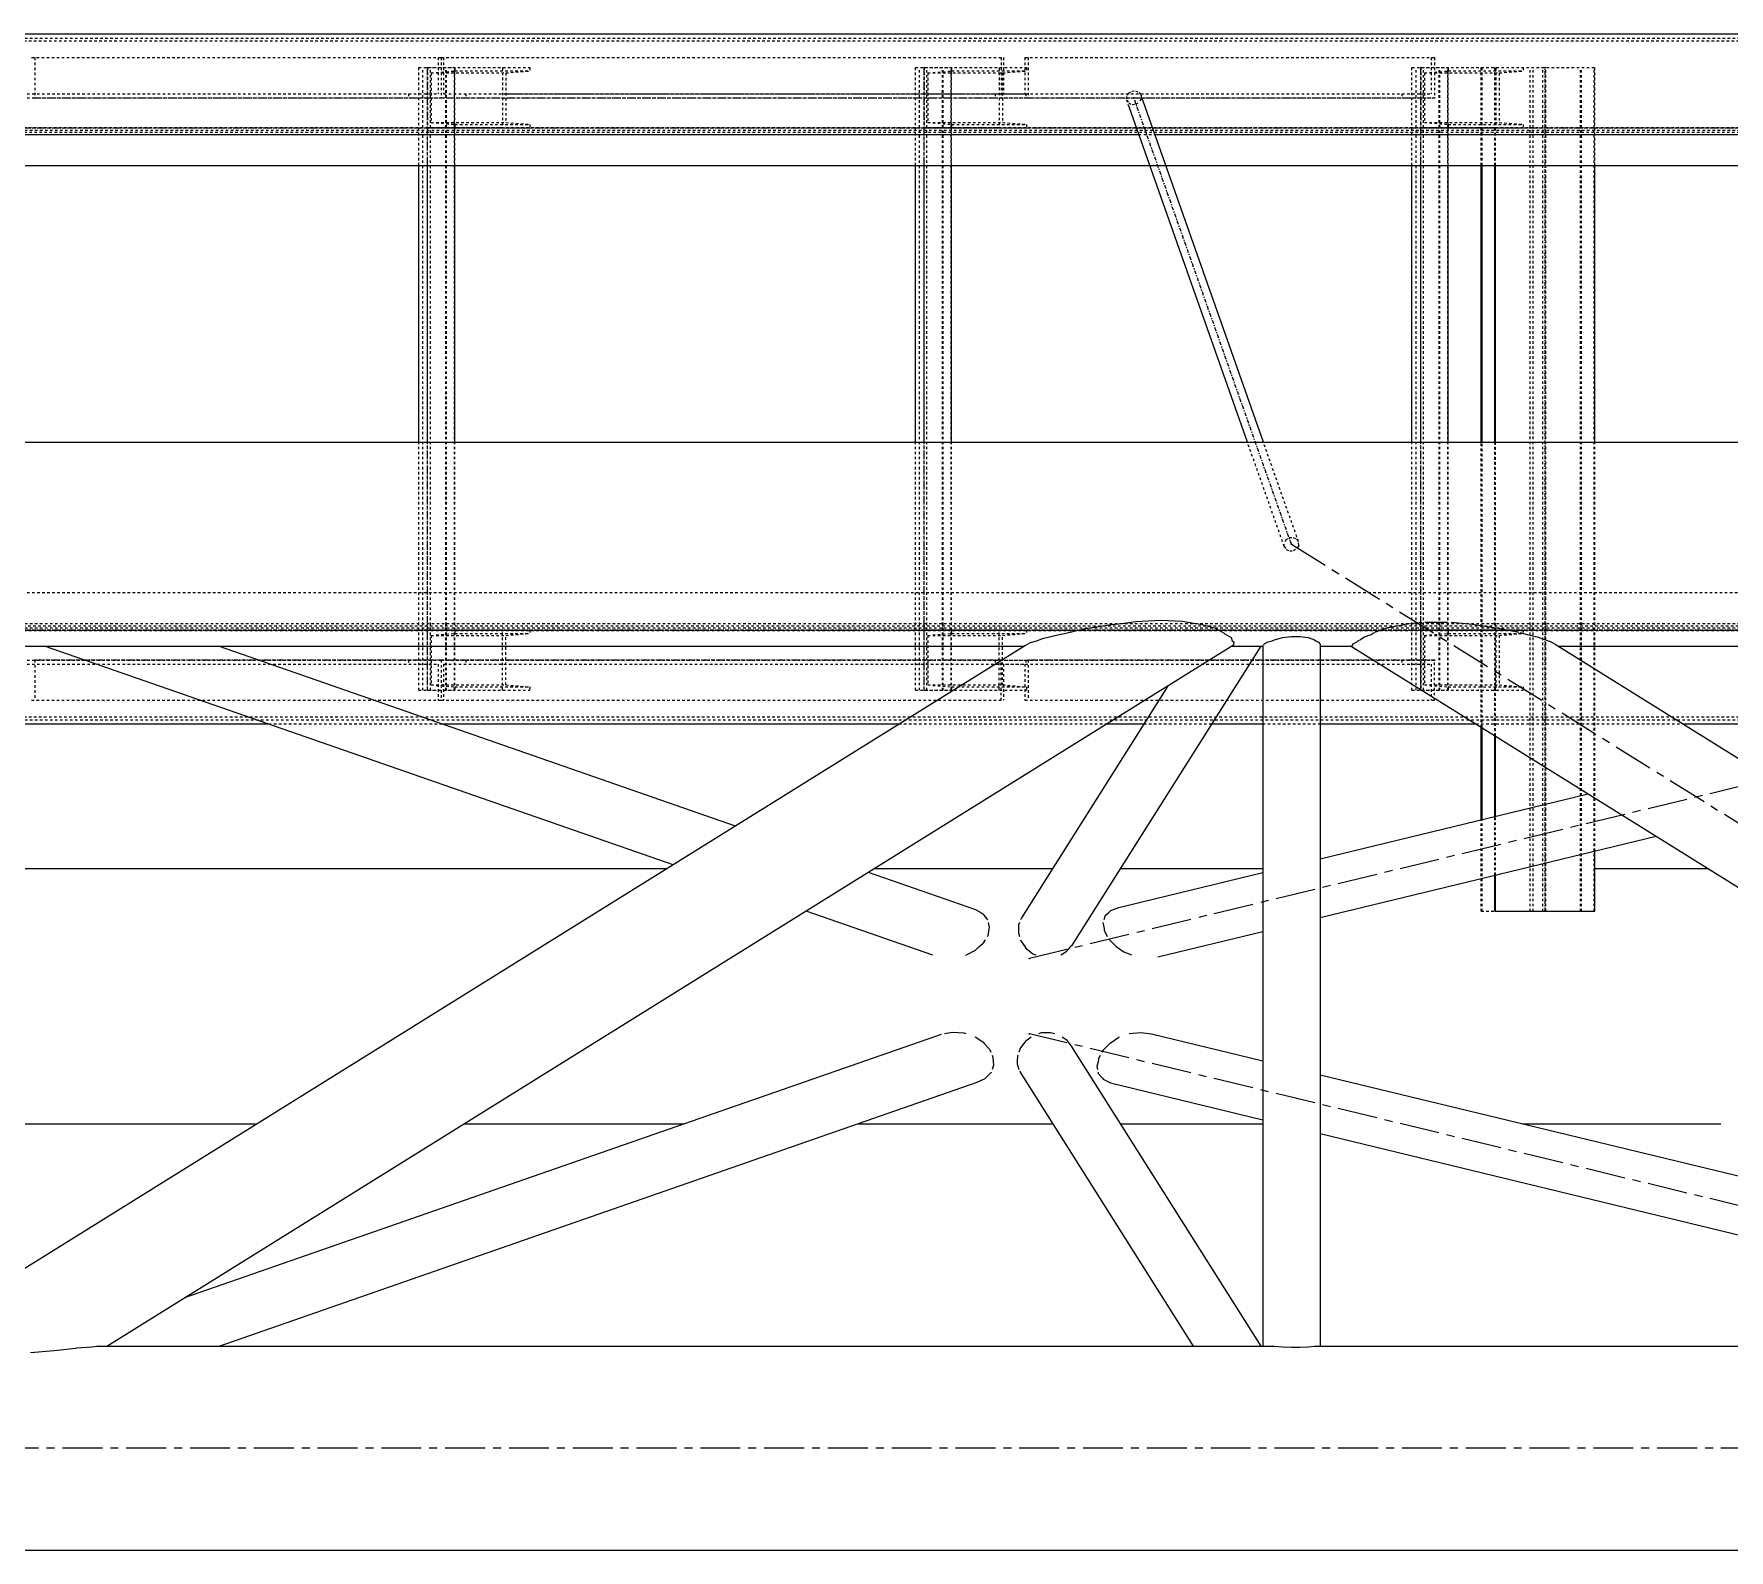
# Model space of a CAD drawing. Header units: millimetres. Extents: x 5143 to 30813, y 232 to 21408.
# Drawn here: x 25790.5 to 26128, y 17270 to 17571.9 of the extents above; entities that cross this region are included whole.
import ezdxf

# ---------------------------------------------------------------- set-up
doc = ezdxf.new("R2010")
doc.units = ezdxf.units.MM
doc.header["$LTSCALE"] = 0.25
for name, pattern in [('CENTER', [50.8, 31.75, -6.35, 6.35, -6.35]), ('XKITLINE00', [0]), ('XKITLINE02', [4, 2, -2]), ('XKITLINE03', [6, 3, -1, 1, -1])]:
    doc.linetypes.add(name, pattern=pattern)

msp = doc.modelspace()

# ---------------------------------------------------------------- linework, layer by layer
at = {"color": 3, "linetype": 'XKITLINE02'}
for p, q in [((24787.73, 17571.02), (26149.07, 17571.02)), ((24788.53, 17570.49), (26149.57, 17570.49)), ((25790.07, 17567.16), (25871.63, 17567.16)), ((25790.72, 17567.16), (25790.72, 17559.16)), ((25870.98, 17567.16), (25870.98, 17559.96)), ((25871.61, 17567.16), (25983.58, 17567.16)), ((25871.61, 17567.16), (25871.61, 17559.16)), ((25871.63, 17567.16), (25871.63, 17559.16)), ((25872.1, 17567.16), (25872.1, 17559.96)), ((25983.09, 17567.16), (25983.09, 17559.16)), ((25983.58, 17567.16), (25983.58, 17559.96)), ((25987.84, 17567.16), (25987.84, 17559.96)), ((25987.84, 17567.16), (26069.4, 17567.16)), ((25988.49, 17567.16), (25988.49, 17559.16)), ((26068.74, 17567.16), (26068.74, 17559.96)), ((26069.4, 17567.16), (26069.4, 17559.16)), ((25867.13, 17565.17), (25874.35, 17565.17)), ((25867.13, 17545.67), (25867.13, 17565.17)), ((25867.98, 17441.17), (25867.98, 17565.17)), ((25868.91, 17565.17), (25889.25, 17565.17)), ((25868.91, 17565.17), (25868.91, 17553.17)), ((25868.91, 17545.67), (25868.91, 17565.17)), ((25869.45, 17441.17), (25869.45, 17565.17)), ((25869.61, 17564.11), (25874.35, 17564.49)), ((25869.61, 17564.11), (25884.5, 17564.11)), ((25869.61, 17564.11), (25869.61, 17554.24)), ((25872.56, 17441.17), (25872.56, 17565.17)), ((25872.67, 17441.17), (25872.67, 17565.17)), ((25874.25, 17441.17), (25874.25, 17565.17)), ((25874.35, 17565.17), (25874.35, 17564.49)), ((25874.35, 17545.67), (25874.35, 17565.17)), ((25874.35, 17564.49), (25889.25, 17564.49)), ((25883.81, 17565.17), (25883.81, 17553.17)), ((25884.5, 17564.11), (25889.25, 17564.49)), ((25884.5, 17564.11), (25884.5, 17554.24)), ((25889.25, 17565.17), (25889.25, 17564.49)), ((25966.01, 17565.17), (25973.24, 17565.17)), ((25966.01, 17545.67), (25966.01, 17565.17)), ((25966.86, 17441.17), (25966.86, 17565.17)), ((25967.8, 17565.17), (25988.13, 17565.17)), ((25967.8, 17565.17), (25967.8, 17553.17)), ((25967.8, 17545.67), (25967.8, 17565.17)), ((25968.33, 17441.17), (25968.33, 17565.17)), ((25968.49, 17564.11), (25973.24, 17564.49)), ((25968.49, 17564.11), (25983.39, 17564.11)), ((25968.49, 17564.11), (25968.49, 17554.24)), ((25971.45, 17441.17), (25971.45, 17565.17)), ((25971.55, 17441.17), (25971.55, 17565.17)), ((25973.13, 17441.17), (25973.13, 17565.17)), ((25973.24, 17565.17), (25973.24, 17564.49)), ((25973.24, 17545.67), (25973.24, 17565.17)), ((25973.24, 17564.49), (25988.13, 17564.49)), ((25982.7, 17565.17), (25982.7, 17553.17)), ((25983.39, 17564.11), (25988.13, 17564.49)), ((25983.39, 17564.11), (25983.39, 17554.24)), ((25988.13, 17565.17), (25988.13, 17564.49)), ((26064.89, 17565.17), (26072.12, 17565.17)), ((26064.89, 17545.67), (26064.89, 17565.17)), ((26065.74, 17441.17), (26065.74, 17565.17)), ((26066.68, 17545.67), (26066.68, 17565.17)), ((26066.68, 17565.17), (26087.02, 17565.17)), ((26066.68, 17565.17), (26066.68, 17553.17)), ((26067.21, 17441.17), (26067.21, 17565.17)), ((26067.37, 17564.11), (26072.12, 17564.49)), ((26067.37, 17564.11), (26082.27, 17564.11)), ((26067.37, 17564.11), (26067.37, 17554.24)), ((26070.33, 17441.17), (26070.33, 17565.17)), ((26070.43, 17441.17), (26070.43, 17565.17)), ((26072.02, 17441.17), (26072.02, 17565.17)), ((26072.12, 17545.67), (26072.12, 17565.17)), ((26072.12, 17565.17), (26072.12, 17564.49)), ((26072.12, 17564.49), (26087.02, 17564.49)), ((26078.68, 17545.67), (26078.68, 17565.17)), ((26078.68, 17565.17), (26101.29, 17565.17)), ((26078.83, 17545.67), (26078.83, 17565.17)), ((26081.36, 17545.67), (26081.36, 17565.17)), ((26081.51, 17545.67), (26081.51, 17565.17)), ((26081.58, 17565.17), (26081.58, 17553.17)), ((26082.27, 17564.11), (26087.02, 17564.49)), ((26082.27, 17564.11), (26082.27, 17554.24)), ((26087.02, 17565.17), (26087.02, 17564.49)), ((26088.4, 17397.18), (26088.4, 17565.17)), ((26089.04, 17397.18), (26089.04, 17565.17)), ((26090.93, 17397.18), (26090.93, 17565.17)), ((26091.57, 17397.18), (26091.57, 17565.17)), ((26098.46, 17397.18), (26098.46, 17565.17)), ((26098.61, 17397.18), (26098.61, 17565.17)), ((26101.14, 17397.18), (26101.14, 17565.17)), ((26101.29, 17545.67), (26101.29, 17565.17)), ((26008.44, 17560.06), (26009.09, 17560.47)), ((26009.09, 17560.47), (26009.86, 17560.53)), ((26009.86, 17560.53), (26010.54, 17560.23)), ((25784.16, 17559.96), (25870.98, 17559.96)), ((25784.16, 17559.16), (25871.63, 17559.16)), ((25865.07, 17559.96), (25865.07, 17559.16)), ((25871.61, 17559.16), (25988.01, 17559.16)), ((25872.1, 17559.96), (25988.01, 17559.96)), ((25876.53, 17559.96), (25876.53, 17559.16)), ((25884.5, 17559.96), (25988.01, 17559.96)), ((25981.93, 17559.96), (25981.93, 17559.16)), ((25981.93, 17559.96), (26068.74, 17559.96)), ((25981.93, 17559.16), (26069.4, 17559.16)), ((25988.01, 17559.96), (25988.01, 17559.16)), ((26008.44, 17560.06), (26008.07, 17559.42)), ((26008.07, 17559.42), (26008.09, 17558.7)), ((26008.56, 17557.37), (26008.09, 17558.7)), ((26008.09, 17558.7), (26008.49, 17558.12)), ((26008.49, 17558.12), (26009.17, 17557.81)), ((26009.17, 17557.81), (26009.94, 17557.88)), ((26009.94, 17557.88), (26010.59, 17558.29)), ((26010.54, 17560.23), (26010.94, 17559.65)), ((26010.96, 17558.93), (26010.59, 17558.29)), ((26011.35, 17558.48), (26010.94, 17559.65)), ((26010.94, 17559.65), (26010.96, 17558.93)), ((26011.11, 17559.16), (26069.4, 17559.16)), ((26062.84, 17559.96), (26062.84, 17559.16)), ((25869.61, 17554.24), (25884.5, 17554.24)), ((25869.61, 17554.24), (25874.35, 17553.85)), ((25874.35, 17553.85), (25889.25, 17553.85)), ((25874.35, 17553.85), (25874.35, 17553.17)), ((25884.5, 17554.24), (25889.25, 17553.85)), ((25889.25, 17553.85), (25889.25, 17553.17)), ((25968.49, 17554.24), (25983.39, 17554.24)), ((25968.49, 17554.24), (25973.24, 17553.85)), ((25973.24, 17553.85), (25988.13, 17553.85)), ((25973.24, 17553.85), (25973.24, 17553.17)), ((25983.39, 17554.24), (25988.13, 17553.85)), ((25988.13, 17553.85), (25988.13, 17553.17)), ((26067.37, 17554.24), (26082.27, 17554.24)), ((26067.37, 17554.24), (26072.12, 17553.85)), ((26072.12, 17553.85), (26087.02, 17553.85)), ((26072.12, 17553.85), (26072.12, 17553.17)), ((26082.27, 17554.24), (26087.02, 17553.85)), ((26087.02, 17553.85), (26087.02, 17553.17)), ((24787.73, 17552.72), (26149.07, 17552.72)), ((24788.53, 17553.26), (26149.57, 17553.26)), ((25021.62, 17552.32), (26143.26, 17552.32)), ((25022.41, 17553.17), (26143.36, 17553.17)), ((25868.91, 17553.17), (25889.25, 17553.17)), ((25967.8, 17553.17), (25988.13, 17553.17)), ((26010.5, 17551.87), (26013.68, 17551.87)), ((26066.68, 17553.17), (26087.02, 17553.17)), ((24776.17, 17545.67), (26141.93, 17545.67)), ((26012.69, 17545.67), (26015.87, 17545.67)), ((25867.13, 17441.17), (25867.13, 17490.57)), ((25868.91, 17441.17), (25868.91, 17490.57)), ((25874.35, 17441.17), (25874.35, 17490.57)), ((25966.01, 17441.17), (25966.01, 17490.57)), ((25967.8, 17441.17), (25967.8, 17490.57)), ((25973.24, 17441.17), (25973.24, 17490.57)), ((26039.46, 17469.8), (26032.13, 17490.57)), ((26042.3, 17470.75), (26035.31, 17490.57)), ((26064.89, 17441.17), (26064.89, 17490.57)), ((26066.68, 17441.17), (26066.68, 17490.57)), ((26072.12, 17441.17), (26072.12, 17490.57)), ((26078.68, 17433.83), (26078.68, 17490.57)), ((26078.83, 17433.74), (26078.83, 17490.57)), ((26081.36, 17432.16), (26081.36, 17490.57)), ((26081.51, 17432.07), (26081.51, 17490.57)), ((26101.29, 17409.17), (26101.29, 17490.57)), ((26039.8, 17471.16), (26039.44, 17470.52)), ((26039.46, 17469.8), (26039.44, 17470.52)), ((26039.46, 17469.8), (26039.86, 17469.22)), ((26039.8, 17471.16), (26040.46, 17471.57)), ((26040.46, 17471.57), (26041.23, 17471.63)), ((26041.23, 17471.63), (26041.9, 17471.33)), ((26041.3, 17468.98), (26041.96, 17469.39)), ((26041.9, 17471.33), (26042.3, 17470.75)), ((26042.33, 17470.03), (26041.96, 17469.39)), ((26042.33, 17470.03), (26042.3, 17470.75)), ((26039.86, 17469.22), (26040.54, 17468.92)), ((26040.54, 17468.92), (26041.3, 17468.98)), ((24776.17, 17460.67), (26143.36, 17460.67)), ((24776.17, 17453.17), (26143.36, 17453.17)), ((24776.38, 17454.02), (26143.16, 17454.02)), ((24787.73, 17454.47), (26152.7, 17454.47)), ((24787.73, 17453.62), (26150.7, 17453.62)), ((24788.53, 17453.09), (26151.14, 17453.09)), ((25868.91, 17453.17), (25889.25, 17453.17)), ((25868.91, 17441.17), (25868.91, 17453.17)), ((25869.61, 17452.11), (25874.35, 17452.49)), ((25874.35, 17453.17), (25874.35, 17452.49)), ((25874.35, 17452.49), (25889.25, 17452.49)), ((25883.81, 17441.17), (25883.81, 17453.17)), ((25884.5, 17452.11), (25889.25, 17452.49)), ((25889.25, 17453.17), (25889.25, 17452.49)), ((25967.8, 17453.17), (25988.13, 17453.17)), ((25967.8, 17441.17), (25967.8, 17453.17)), ((25968.49, 17452.11), (25973.24, 17452.49)), ((25973.24, 17453.17), (25973.24, 17452.49)), ((25973.24, 17452.49), (25988.13, 17452.49)), ((25982.7, 17441.17), (25982.7, 17453.17)), ((25983.39, 17452.11), (25988.13, 17452.49)), ((25988.13, 17453.17), (25988.13, 17452.49)), ((26066.68, 17453.17), (26087.02, 17453.17)), ((26066.68, 17453.17), (26066.68, 17441.17)), ((26067.37, 17452.11), (26072.12, 17452.49)), ((26072.12, 17453.17), (26072.12, 17452.49)), ((26072.12, 17452.49), (26087.02, 17452.49)), ((26081.58, 17453.17), (26081.58, 17441.17)), ((26082.27, 17452.11), (26087.02, 17452.49)), ((26087.02, 17453.17), (26087.02, 17452.49)), ((25869.61, 17452.11), (25884.5, 17452.11)), ((25869.61, 17452.11), (25869.61, 17442.24)), ((25884.5, 17442.24), (25884.5, 17452.11)), ((25968.49, 17452.11), (25983.39, 17452.11)), ((25968.49, 17452.11), (25968.49, 17442.24)), ((25983.39, 17442.24), (25983.39, 17452.11)), ((26067.37, 17452.11), (26082.27, 17452.11)), ((26067.37, 17452.11), (26067.37, 17442.24)), ((26082.27, 17452.11), (26082.27, 17442.24)), ((25784.16, 17447.19), (25871.63, 17447.19)), ((25784.16, 17446.39), (25870.98, 17446.39)), ((25790.72, 17447.19), (25790.72, 17439.19)), ((25865.07, 17447.19), (25865.07, 17446.39)), ((25870.98, 17446.39), (25870.98, 17439.19)), ((25871.61, 17447.19), (25988.01, 17447.19)), ((25871.61, 17447.19), (25871.61, 17439.19)), ((25871.63, 17447.19), (25871.63, 17439.19)), ((25872.1, 17446.39), (25988.01, 17446.39)), ((25872.1, 17446.39), (25872.1, 17439.19)), ((25876.53, 17447.19), (25876.53, 17446.39)), ((25981.93, 17447.19), (26069.4, 17447.19)), ((25981.93, 17447.19), (25981.93, 17446.39)), ((25981.93, 17446.39), (26068.74, 17446.39)), ((25983.09, 17439.19), (25983.09, 17447.19)), ((25983.58, 17446.39), (25983.58, 17439.19)), ((25987.84, 17446.39), (25987.84, 17439.19)), ((25988.01, 17447.19), (25988.01, 17446.39)), ((25988.49, 17447.19), (25988.49, 17439.19)), ((26062.84, 17447.19), (26062.84, 17446.39)), ((26068.74, 17446.39), (26068.74, 17439.19)), ((26069.4, 17439.19), (26069.4, 17447.19)), ((25869.61, 17442.24), (25884.5, 17442.24)), ((25869.61, 17442.24), (25874.35, 17441.85)), ((25884.5, 17442.24), (25889.25, 17441.85)), ((25968.49, 17442.24), (25983.39, 17442.24)), ((25968.49, 17442.24), (25973.24, 17441.85)), ((25983.39, 17442.24), (25988.13, 17441.85)), ((26067.37, 17442.24), (26082.27, 17442.24)), ((26067.37, 17442.24), (26072.12, 17441.85)), ((26082.27, 17442.24), (26087.02, 17441.85)), ((25790.07, 17439.19), (25871.63, 17439.19)), ((25867.13, 17441.17), (25874.35, 17441.17)), ((25868.91, 17441.17), (25889.25, 17441.17)), ((25871.61, 17439.19), (25983.58, 17439.19)), ((25874.35, 17441.85), (25889.25, 17441.85)), ((25874.35, 17441.85), (25874.35, 17441.17)), ((25889.25, 17441.85), (25889.25, 17441.17)), ((25966.01, 17441.17), (25973.24, 17441.17)), ((25967.8, 17441.17), (25988.13, 17441.17)), ((25973.24, 17441.85), (25988.13, 17441.85)), ((25973.24, 17441.85), (25973.24, 17441.17)), ((25987.84, 17439.19), (26069.4, 17439.19)), ((25988.13, 17441.85), (25988.13, 17441.17)), ((26064.89, 17441.17), (26072.12, 17441.17)), ((26066.68, 17441.17), (26087.02, 17441.17)), ((26072.12, 17441.85), (26087.02, 17441.85)), ((26072.12, 17441.85), (26072.12, 17441.17)), ((26087.02, 17441.85), (26087.02, 17441.17)), ((24788.53, 17435.86), (26133.23, 17435.86)), ((24787.73, 17435.32), (26131.69, 17435.32)), ((25837.29, 17434.47), (25871.93, 17434.47)), ((25962.74, 17434.47), (26004.03, 17434.47)), ((26011.51, 17434.47), (26025, 17434.47)), ((26035.18, 17434.47), (26046.58, 17434.47)), ((26077.66, 17434.47), (26118.9, 17434.47)), ((26078.68, 17397.18), (26078.68, 17415.41)), ((26078.83, 17397.18), (26078.83, 17415.45)), ((26081.36, 17404.34), (26081.36, 17416.06)), ((26081.51, 17404.38), (26081.51, 17416.1)), ((26078.68, 17397.18), (26081.36, 17397.18))]:
    msp.add_line(p, q, dxfattribs=at)
at = {"color": 7, "linetype": 'XKITLINE00'}
for p, q in [((25185.79, 17571.87), (26149.63, 17571.87)), ((26032.13, 17490.57), (26008.56, 17557.37)), ((26035.31, 17490.57), (26011.35, 17558.48)), ((25724.63, 17551.87), (26010.5, 17551.87)), ((26013.68, 17551.87), (26149.63, 17551.87)), ((25726.82, 17545.67), (26012.69, 17545.67)), ((25867.13, 17490.57), (25867.13, 17545.67)), ((25868.91, 17490.57), (25868.91, 17545.67)), ((25874.35, 17490.57), (25874.35, 17545.67)), ((25966.01, 17490.57), (25966.01, 17545.67)), ((25967.8, 17490.57), (25967.8, 17545.67)), ((25973.24, 17490.57), (25973.24, 17545.67)), ((26015.87, 17545.67), (26143.36, 17545.67)), ((26064.89, 17490.57), (26064.89, 17545.67)), ((26066.68, 17490.57), (26066.68, 17545.67)), ((26072.12, 17490.57), (26072.12, 17545.67)), ((26078.68, 17490.57), (26078.68, 17545.67)), ((26078.83, 17490.57), (26078.83, 17545.67)), ((26081.36, 17490.57), (26081.36, 17545.67)), ((26081.51, 17490.57), (26081.51, 17545.67)), ((26101.29, 17490.57), (26101.29, 17545.67)), ((25757.49, 17434.47), (25837.29, 17434.47)), ((25871.93, 17434.47), (25962.74, 17434.47)), ((26004.03, 17434.47), (26011.51, 17434.47)), ((26025, 17434.47), (26035.18, 17434.47)), ((26046.58, 17434.47), (26077.66, 17434.47)), ((26078.68, 17415.41), (26078.68, 17433.83)), ((26078.83, 17415.45), (26078.83, 17433.74)), ((26081.36, 17416.06), (26081.36, 17432.16)), ((26118.9, 17434.47), (26131.92, 17434.47)), ((26081.51, 17416.1), (26081.51, 17432.07)), ((26101.29, 17397.18), (26101.29, 17409.17)), ((26081.36, 17397.18), (26081.36, 17404.34)), ((26081.51, 17397.18), (26081.51, 17404.38)), ((26081.36, 17397.18), (26101.29, 17397.18))]:
    msp.add_line(p, q, dxfattribs=at)
at = {"color": 1, "linetype": 'XKITLINE03'}
for p, q in [((25868.91, 17441.17), (25868.91, 17565.17)), ((25967.8, 17441.17), (25967.8, 17565.17)), ((26066.68, 17441.17), (26066.68, 17565.17)), ((26091.4, 17397.18), (26091.4, 17565.17)), ((25790.72, 17559.16), (25871.63, 17559.16)), ((25871.61, 17559.16), (25983.09, 17559.16)), ((25988.49, 17559.16), (26069.4, 17559.16)), ((26040.88, 17470.27), (26009.51, 17559.17)), ((24776.17, 17553.17), (26140.38, 17553.17)), ((25883.81, 17553.17), (25868.91, 17553.17)), ((25982.7, 17553.17), (25967.8, 17553.17)), ((26081.58, 17553.17), (26066.68, 17553.17)), ((26140.38, 17453.17), (24776.17, 17453.17)), ((25883.81, 17453.17), (25868.91, 17453.17)), ((25982.7, 17453.17), (25967.8, 17453.17)), ((26081.58, 17453.17), (26066.68, 17453.17)), ((25871.63, 17447.19), (25790.72, 17447.19)), ((25983.09, 17447.19), (25871.61, 17447.19)), ((26069.4, 17447.19), (25988.49, 17447.19))]:
    msp.add_line(p, q, dxfattribs=at)
at = {"color": 8, "linetype": 'XKITLINE00'}
for p, q in [((25185.51, 17490.57), (26261.35, 17490.57)), ((25994.9, 17452.36), (25995.71, 17452.5)), ((25995.71, 17452.5), (25999.56, 17453.39)), ((25999.56, 17453.39), (26004.62, 17454.23)), ((26004.62, 17454.23), (26007.14, 17454.49)), ((26007.14, 17454.49), (26009.88, 17454.86)), ((26009.88, 17454.86), (26014.89, 17455.15)), ((26014.89, 17455.15), (26019.23, 17454.96)), ((26019.23, 17454.96), (26021.78, 17454.49)), ((26021.78, 17454.49), (26022.76, 17454.37)), ((26022.76, 17454.37), (26025.63, 17453.59)), ((26025.63, 17453.59), (26027.49, 17452.55)), ((26027.49, 17452.55), (26027.52, 17452.5)), ((26027.52, 17452.5), (26028.86, 17451.67)), ((26056.76, 17452.27), (26057.38, 17452.68)), ((26057.46, 17452.74), (26060.11, 17453.65)), ((26060.11, 17453.65), (26063.05, 17454.19)), ((26063.05, 17454.19), (26063.52, 17454.32)), ((26063.52, 17454.32), (26066.86, 17454.71)), ((26067.43, 17454.77), (26071.98, 17454.77)), ((26072.67, 17454.71), (26076.94, 17454.32)), ((26076.94, 17454.32), (26077.69, 17454.19)), ((26077.69, 17454.19), (26081.72, 17453.64)), ((26081.72, 17453.64), (26086.19, 17452.73)), ((26086.35, 17452.68), (26087.79, 17452.27)), ((25757.49, 17449.97), (25987.63, 17449.97)), ((25763.75, 17310.57), (25987.93, 17450.16)), ((25792.77, 17449.97), (25917.75, 17406.46)), ((25805.04, 17310.57), (26029.36, 17450.25)), ((25827.41, 17449.97), (25930.17, 17414.2)), ((25987.93, 17450.16), (25987.98, 17450.18)), ((25987.98, 17450.18), (25988.96, 17450.72)), ((25988.96, 17450.72), (25990.18, 17451.05)), ((25990.18, 17451.05), (25991.33, 17451.46)), ((25991.33, 17451.46), (25994.9, 17452.36)), ((26034.79, 17449.97), (25997.09, 17390.32)), ((26028.86, 17451.67), (26029.07, 17451.05)), ((26028.92, 17449.97), (26035.18, 17449.97)), ((26029.07, 17451.05), (26029.43, 17450.84)), ((26029.43, 17450.84), (26029.36, 17450.25)), ((26035.18, 17450.11), (26035.31, 17450.17)), ((26035.18, 17450.11), (26035.18, 17310.57)), ((26035.46, 17450.4), (26035.31, 17450.17)), ((26035.46, 17450.4), (26036.27, 17450.81)), ((26036.27, 17450.81), (26037.06, 17451.03)), ((26037.06, 17451.03), (26037.53, 17451.25)), ((26037.53, 17451.25), (26039.12, 17451.69)), ((26039.12, 17451.69), (26040.88, 17451.91)), ((26040.88, 17451.91), (26042.64, 17451.9)), ((26042.64, 17451.9), (26044.23, 17451.66)), ((26044.23, 17451.66), (26045.49, 17451.22)), ((26045.49, 17451.22), (26045.74, 17451.03)), ((26045.74, 17451.03), (26046.3, 17450.79)), ((26046.3, 17450.79), (26046.58, 17450.37)), ((26046.58, 17450.37), (26046.58, 17310.57)), ((26046.58, 17449.97), (26052.81, 17449.97)), ((26052.68, 17450.05), (26053.03, 17450.11)), ((26052.68, 17450.05), (26276.29, 17310.57)), ((26053.04, 17450.28), (26053.03, 17450.11)), ((26053.04, 17450.39), (26054.04, 17450.9)), ((26053.04, 17450.39), (26053.04, 17450.31)), ((26054.05, 17450.93), (26054.04, 17450.9)), ((26054.05, 17450.93), (26054.45, 17451.19)), ((26054.52, 17451.24), (26055.41, 17451.82)), ((26055.41, 17451.82), (26056.76, 17452.27)), ((26087.79, 17452.27), (26089.8, 17451.81)), ((26089.8, 17451.81), (26091.46, 17451.24)), ((26091.6, 17451.19), (26092.38, 17450.92)), ((26092.44, 17450.9), (26093.4, 17450.38)), ((26093.4, 17450.38), (26317.54, 17310.57)), ((26094.05, 17449.97), (26261.35, 17449.97)), ((26016.36, 17442.15), (25987.12, 17395.88)), ((26046.58, 17407.64), (26099.96, 17420.56)), ((26046.58, 17395.92), (26113.49, 17412.12)), ((25757.49, 17405.67), (25916.48, 17405.67)), ((25957.78, 17405.67), (25993.31, 17405.67)), ((26006.79, 17405.67), (26035.18, 17405.67)), ((26101.29, 17405.67), (26123.83, 17405.67)), ((25956.65, 17404.98), (25977.96, 17397.56)), ((26006.55, 17397.95), (26035.18, 17404.88)), ((25944.23, 17397.24), (25969.41, 17388.47)), ((25977.96, 17397.56), (25979.03, 17396.91)), ((25979.03, 17396.91), (25979.44, 17396.67)), ((25979.44, 17396.67), (25980.35, 17395.5)), ((25987.12, 17395.88), (25986.96, 17395.5)), ((26003.83, 17396.31), (26003.55, 17395.5)), ((26003.83, 17396.31), (26004.53, 17396.94)), ((26004.91, 17397.34), (26004.53, 17396.94)), ((26004.91, 17397.34), (26006.55, 17397.95)), ((25980.41, 17392.3), (25980.31, 17392.13)), ((25980.62, 17393.69), (25980.41, 17392.3)), ((25980.51, 17394.92), (25980.69, 17393.92)), ((25980.69, 17393.92), (25980.62, 17393.69)), ((25986.56, 17393.69), (25986.53, 17392.88)), ((25986.53, 17392.88), (25986.76, 17392.13)), ((25986.74, 17394.92), (25986.56, 17394.46)), ((25986.56, 17394.46), (25986.56, 17393.69)), ((26003.37, 17394.96), (26003.63, 17393.73)), ((26003.63, 17393.73), (26003.63, 17393.43)), ((26003.63, 17393.43), (26004.23, 17392.14)), ((26014.28, 17388.1), (26035.18, 17393.16)), ((25976.09, 17388.43), (25977.99, 17389.41)), ((25977.99, 17389.41), (25978.73, 17390.14)), ((25978.73, 17390.14), (25979.46, 17390.75)), ((25979.91, 17391.5), (25979.46, 17390.75)), ((25986.96, 17391.5), (25987.02, 17391.28)), ((25987.02, 17391.28), (25987.83, 17390.14)), ((25987.83, 17390.14), (25988.01, 17389.86)), ((25988.01, 17389.86), (25989.38, 17388.73)), ((25989.38, 17388.73), (25989.97, 17388.48)), ((25994.95, 17388.48), (25995.98, 17389.07)), ((25996.92, 17390.14), (25995.98, 17389.07)), ((25997.09, 17390.32), (25996.92, 17390.14)), ((26004.67, 17391.51), (26005.79, 17390.33)), ((26005.79, 17390.33), (26006.02, 17390.18)), ((26006.02, 17390.18), (26007.53, 17389.08)), ((26007.53, 17389.08), (26009.05, 17388.48)), ((25820.6, 17320.26), (25971.22, 17372.71)), ((25971.83, 17372.82), (25973.41, 17373.1)), ((25973.41, 17373.1), (25975.65, 17372.95)), ((25975.65, 17372.95), (25976.06, 17372.82)), ((25977.92, 17372.16), (25979.44, 17371.16)), ((25988.03, 17371.38), (25987.63, 17370.84)), ((25988.03, 17371.38), (25989.1, 17372.16)), ((25990.6, 17372.82), (25991.16, 17373.01)), ((25991.16, 17373.01), (25992.92, 17373.06)), ((25992.92, 17373.06), (25993.8, 17372.82)), ((25995.23, 17372.16), (25996.01, 17371.63)), ((25996.01, 17371.63), (25996.61, 17370.84)), ((26004.79, 17370.93), (26006.54, 17372.1)), ((26006.54, 17372.1), (26006.66, 17372.15)), ((26008.58, 17372.81), (26008.65, 17372.84)), ((26008.65, 17372.84), (26010.9, 17373.06)), ((26010.9, 17373.06), (26013.06, 17372.74)), ((26013.06, 17372.74), (26035.18, 17367.39)), ((25979.44, 17371.16), (25979.7, 17370.84)), ((25979.7, 17370.84), (25980.75, 17369.74)), ((25980.75, 17369.74), (25981.03, 17369.11)), ((25981.31, 17368.5), (25981.47, 17368.14)), ((25981.47, 17368.14), (25981.48, 17367.26)), ((25986.35, 17368.42), (25986.31, 17367.26)), ((25986.39, 17368.5), (25986.35, 17368.42)), ((25986.96, 17370), (25986.62, 17369.11)), ((25987.63, 17370.84), (25986.96, 17370)), ((25996.61, 17370.84), (25997.02, 17370.3)), ((25997.02, 17370.3), (26034.77, 17310.57)), ((26002.81, 17368.49), (26002.48, 17367.87)), ((26003.34, 17369.48), (26003.14, 17369.11)), ((26003.34, 17369.48), (26004.67, 17370.79)), ((26004.79, 17370.93), (26004.67, 17370.79)), ((25981.08, 17365.08), (25980.02, 17364)), ((25981.09, 17365.13), (25981.08, 17365.08)), ((25981.58, 17366.53), (25981.28, 17365.69)), ((25981.48, 17367.26), (25981.58, 17366.53)), ((25986.31, 17367.26), (25986.28, 17366.79)), ((25986.28, 17366.79), (25986.62, 17365.69)), ((25986.73, 17365.31), (26021.33, 17310.57)), ((26002.42, 17367.21), (26002.15, 17366.28)), ((26002.15, 17366.28), (26002.27, 17365.68)), ((26002.39, 17365.12), (26002.44, 17364.86)), ((26002.48, 17367.87), (26002.42, 17367.21)), ((26002.44, 17364.86), (26003.24, 17363.96)), ((26046.58, 17364.63), (26269.82, 17310.57)), ((25827.41, 17310.57), (25978.33, 17363.12)), ((25978.33, 17363.12), (25979.93, 17363.9)), ((25980.02, 17364), (25979.93, 17363.9)), ((26003.24, 17363.96), (26003.4, 17363.73)), ((26003.4, 17363.73), (26004.85, 17363.01)), ((26004.85, 17363.01), (26035.18, 17355.67)), ((25757.49, 17354.87), (25834.89, 17354.87)), ((25876.19, 17354.87), (25920, 17354.87)), ((25954.64, 17354.87), (25993.33, 17354.87)), ((26006.77, 17354.87), (26035.18, 17354.87)), ((26086.86, 17354.87), (26126.38, 17354.87)), ((26046.58, 17352.91), (26221.42, 17310.57)), ((25802.07, 17310.46), (25803.56, 17310.62)), ((25803.56, 17310.62), (25803.92, 17310.59)), ((26036.62, 17310.59), (26037.06, 17310.62)), ((26037.06, 17310.62), (26037.53, 17310.56)), ((26045.49, 17310.57), (26045.75, 17310.62)), ((26045.75, 17310.62), (26046.03, 17310.59)), ((25789.81, 17309.32), (25794.53, 17309.7)), ((25794.53, 17309.7), (25798.9, 17310.21)), ((25798.9, 17310.21), (25799.1, 17310.25)), ((25799.1, 17310.25), (25802.07, 17310.46)), ((25803.14, 17310.57), (26037.44, 17310.57)), ((26037.1, 17310.59), (26037.25, 17310.6)), ((26037.53, 17310.56), (26039.12, 17310.45)), ((26039.12, 17310.45), (26040.88, 17310.39)), ((26040.88, 17310.39), (26042.64, 17310.39)), ((26042.64, 17310.39), (26044.23, 17310.45)), ((26044.23, 17310.45), (26045.49, 17310.57)), ((26045.49, 17310.57), (26261.35, 17310.57)), ((25216.54, 17269.97), (26261.35, 17269.97))]:
    msp.add_line(p, q, dxfattribs=at)
at = {"color": 8, "linetype": 'CENTER'}
for p, q in [((26329.46, 17470.27), (25988.73, 17387.77)), ((26040.88, 17470.27), (26329.46, 17290.27)), ((26329.46, 17290.27), (25988.73, 17372.77)), ((26261.35, 17290.27), (24815.88, 17290.27))]:
    msp.add_line(p, q, dxfattribs=at)
at = {"color": 1, "linetype": 'XKITLINE00'}
for centre in [(25868.91, 17565.17), (25967.8, 17565.17), (26066.68, 17565.17), (26091.4, 17565.17), (25790.72, 17559.16), (25871.61, 17559.16), (25871.63, 17559.16), (25983.09, 17559.16), (25988.49, 17559.16), (26009.51, 17559.17), (26069.4, 17559.16), (25868.91, 17553.17), (25883.81, 17553.17), (25967.8, 17553.17), (25982.7, 17553.17), (26066.68, 17553.17), (26081.58, 17553.17), (26040.88, 17470.27), (25868.91, 17453.17), (25883.81, 17453.17), (25967.8, 17453.17), (25982.7, 17453.17), (26066.68, 17453.17), (26081.58, 17453.17), (25790.72, 17447.19), (25871.61, 17447.19), (25871.63, 17447.19), (25983.09, 17447.19), (25988.49, 17447.19), (26069.4, 17447.19), (25868.91, 17441.17), (25967.8, 17441.17), (26066.68, 17441.17), (26091.4, 17397.18)]:
    msp.add_circle(centre, 0.05, dxfattribs=at)
at = {"color": 8, "linetype": 'XKITLINE00'}
for centre in [(26040.88, 17470.27), (25988.73, 17387.77), (25988.73, 17372.77)]:
    msp.add_circle(centre, 0.05, dxfattribs=at)

doc.saveas('drawing.dxf')
